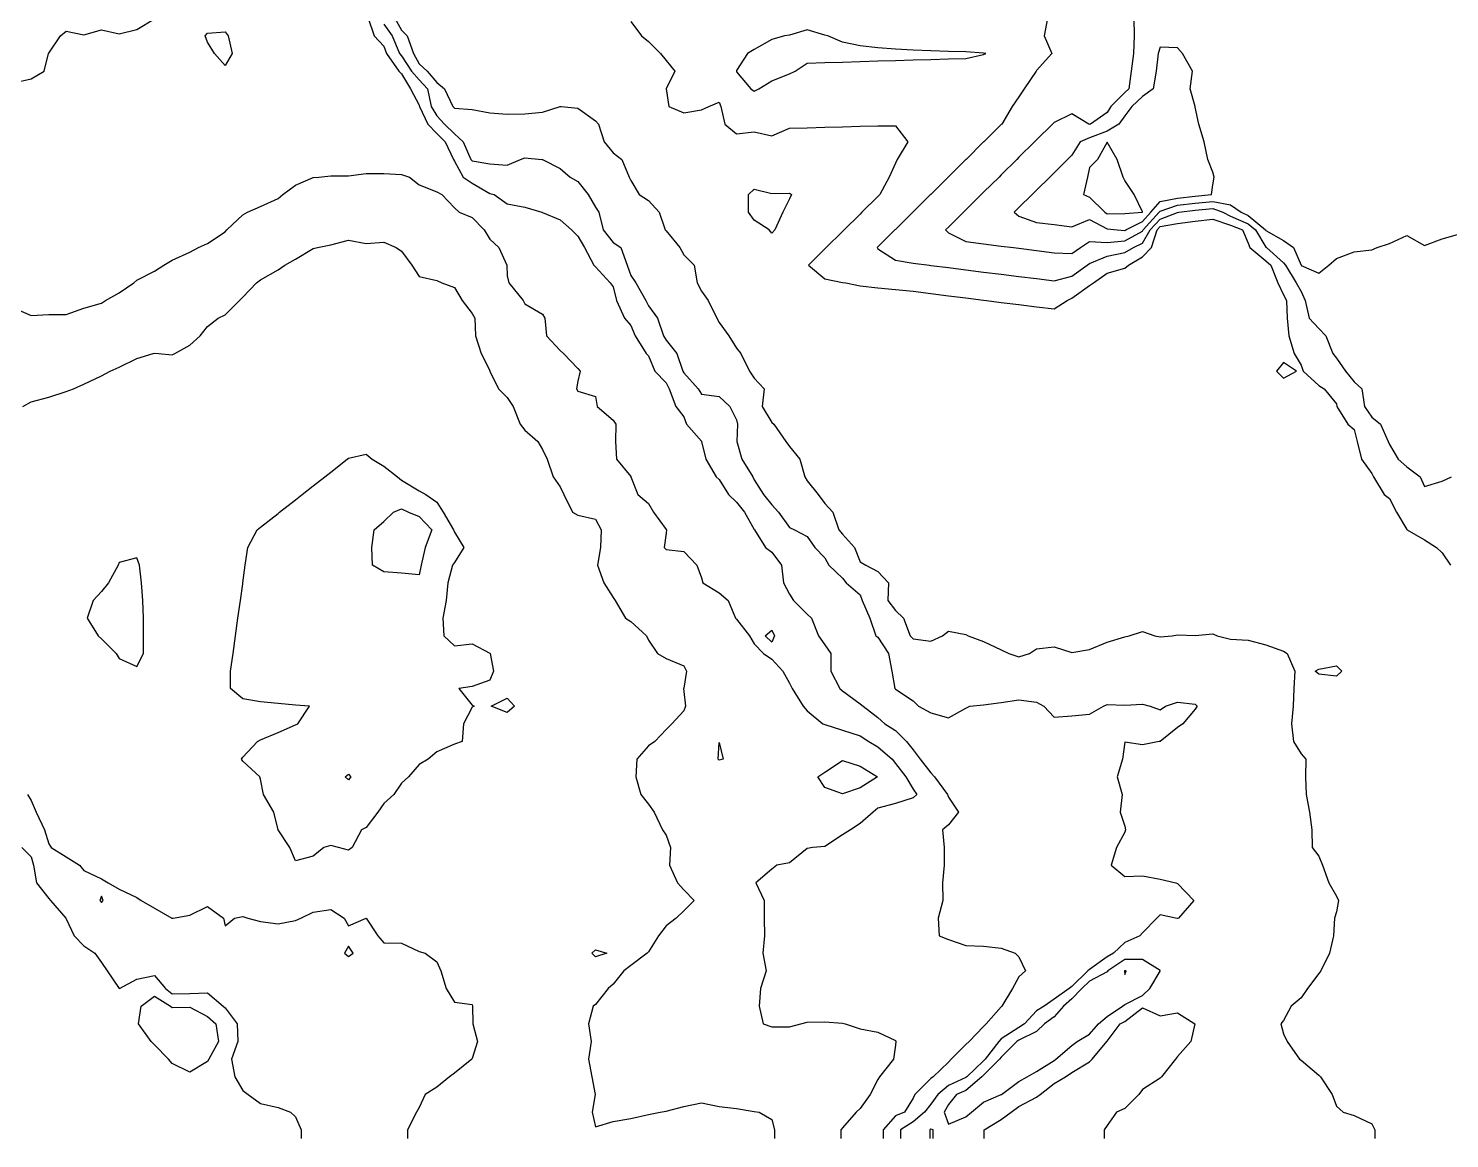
# Model space of a CAD drawing. Header units: metres. Extents: x 2681030 to 2681330, y 1246000 to 1246290.
# Drawn here: x 2681088.68 to 2681128.96, y 1246000 to 1246031.46 of the extents above; entities that cross this region are included whole.
import ezdxf

# ---------------------------------------------------------------- set-up
doc = ezdxf.new("R2010")
doc.units = ezdxf.units.M
doc.layers.add('BASIS_HOEHENLINIEN', color=8, linetype='Continuous')

msp = doc.modelspace()

# ---------------------------------------------------------------- linework, layer by layer
at = {"layer": 'BASIS_HOEHENLINIEN'}
for points in [[(2681088.25, 1246029.916, 0), (2681088.75, 1246030.029, 0), (2681089.123, 1246030.25, 0), (2681089.243, 1246030.75, 0), (2681089.25, 1246030.759, 0), (2681089.587, 1246031.25, 0), (2681089.75, 1246031.382, 0), (2681090.25, 1246031.281, 0), (2681090.75, 1246031.419, 0), (2681091.25, 1246031.306, 0), (2681091.75, 1246031.434, 0), (2681092.25, 1246031.736, 0)], [(2681098.309, 1246031.75, 0), (2681098.472, 1246031.25, 0), (2681098.75, 1246030.961, 0), (2681098.823, 1246030.75, 0), (2681099.174, 1246030.25, 0), (2681099.25, 1246030.175, 0), (2681099.504, 1246029.75, 0), (2681099.75, 1246029.288, 0), (2681099.758, 1246029.25, 0), (2681099.997, 1246028.75, 0), (2681100.25, 1246028.486, 0), (2681100.49, 1246028.25, 0), (2681100.726, 1246027.75, 0), (2681100.75, 1246027.703, 0), (2681100.999, 1246027.25, 0), (2681101.25, 1246027.074, 0), (2681101.75, 1246026.787, 0), (2681101.874, 1246026.75, 0), (2681102.25, 1246026.491, 0), (2681102.75, 1246026.392, 0), (2681103.231, 1246026.25, 0), (2681103.25, 1246026.24, 0), (2681103.75, 1246026.038, 0), (2681104.073, 1246025.75, 0), (2681104.25, 1246025.574, 0), (2681104.441, 1246025.25, 0), (2681104.705, 1246024.75, 0), (2681104.75, 1246024.7, 0), (2681105.164, 1246024.25, 0), (2681105.25, 1246024.141, 0), (2681105.349, 1246023.75, 0), (2681105.572, 1246023.25, 0), (2681105.75, 1246023.045, 0), (2681105.872, 1246022.75, 0), (2681106.185, 1246022.25, 0), (2681106.25, 1246022.182, 0), (2681106.428, 1246021.75, 0), (2681106.75, 1246021.421, 0), (2681106.841, 1246021.25, 0), (2681107.03, 1246020.75, 0), (2681107.25, 1246020.45, 0), (2681107.326, 1246020.25, 0), (2681107.75, 1246019.76, 0), (2681107.757, 1246019.75, 0), (2681107.875, 1246019.25, 0), (2681108.167, 1246018.75, 0), (2681108.25, 1246018.674, 0), (2681108.52, 1246018.25, 0), (2681108.75, 1246018.034, 0), (2681108.973, 1246017.75, 0), (2681109.25, 1246017.259, 0), (2681109.254, 1246017.25, 0), (2681109.565, 1246016.75, 0), (2681109.75, 1246016.617, 0), (2681110.02, 1246016.25, 0), (2681110.082, 1246015.75, 0), (2681110.25, 1246015.428, 0), (2681110.36, 1246015.25, 0), (2681110.75, 1246014.861, 0), (2681110.873, 1246014.75, 0), (2681111.068, 1246014.25, 0), (2681111.25, 1246013.993, 0), (2681111.421, 1246013.75, 0), (2681111.415, 1246013.25, 0), (2681111.672, 1246012.75, 0), (2681111.75, 1246012.69, 0), (2681112.25, 1246012.318, 0), (2681112.335, 1246012.25, 0), (2681112.75, 1246011.935, 0), (2681112.954, 1246011.75, 0), (2681113.25, 1246011.56, 0), (2681113.568, 1246011.25, 0), (2681113.75, 1246011.014, 0), (2681113.953, 1246010.75, 0), (2681114.25, 1246010.365, 0), (2681114.356, 1246010.25, 0), (2681114.724, 1246009.75, 0), (2681114.75, 1246009.673, 0), (2681115.038, 1246009.25, 0), (2681114.75, 1246008.888, 0), (2681114.583, 1246008.75, 0), (2681114.636, 1246008.25, 0), (2681114.63, 1246007.75, 0), (2681114.587, 1246007.25, 0), (2681114.59, 1246006.75, 0), (2681114.464, 1246006.25, 0), (2681114.488, 1246005.75, 0), (2681114.75, 1246005.642, 0), (2681115.25, 1246005.468, 0), (2681115.75, 1246005.455, 0), (2681116.25, 1246005.396, 0), (2681116.647, 1246005.25, 0), (2681116.75, 1246005.151, 0), (2681116.933, 1246004.75, 0), (2681116.75, 1246004.584, 0), (2681116.569, 1246004.25, 0), (2681116.263, 1246003.75, 0), (2681116.25, 1246003.732, 0), (2681115.819, 1246003.25, 0), (2681115.75, 1246003.172, 0), (2681115.338, 1246002.75, 0), (2681115.25, 1246002.663, 0), (2681114.833, 1246002.25, 0), (2681114.75, 1246002.168, 0), (2681114.324, 1246001.75, 0), (2681114.25, 1246001.705, 0), (2681113.797, 1246001.25, 0), (2681113.75, 1246001.141, 0), (2681113.509, 1246000.75, 0), (2681113.25, 1246000.644, 0), (2681112.905, 1246000.25, 0), (2681112.905, 1246000, 0)], [(2681098.75, 1246031.586, 0), (2681098.989, 1246031.25, 0), (2681099.196, 1246030.75, 0), (2681099.25, 1246030.684, 0), (2681099.535, 1246030.25, 0), (2681099.75, 1246030, 0), (2681099.984, 1246029.75, 0), (2681100.089, 1246029.25, 0), (2681100.25, 1246028.984, 0), (2681100.471, 1246028.75, 0), (2681100.75, 1246028.477, 0), (2681101, 1246028.25, 0), (2681101.217, 1246027.75, 0), (2681101.25, 1246027.704, 0), (2681101.75, 1246027.62, 0), (2681102.25, 1246027.584, 0), (2681102.619, 1246027.75, 0), (2681102.75, 1246027.789, 0), (2681103.229, 1246027.75, 0), (2681103.25, 1246027.748, 0), (2681103.75, 1246027.492, 0), (2681104.029, 1246027.25, 0), (2681104.25, 1246027.121, 0), (2681104.541, 1246026.75, 0), (2681104.75, 1246026.392, 0), (2681104.844, 1246026.25, 0), (2681104.971, 1246025.75, 0), (2681105.25, 1246025.398, 0), (2681105.464, 1246025.25, 0), (2681105.65, 1246024.75, 0), (2681105.75, 1246024.458, 0), (2681105.896, 1246024.25, 0), (2681106.174, 1246023.75, 0), (2681106.25, 1246023.597, 0), (2681106.511, 1246023.25, 0), (2681106.681, 1246022.75, 0), (2681106.75, 1246022.629, 0), (2681107.056, 1246022.25, 0), (2681107.229, 1246021.75, 0), (2681107.25, 1246021.697, 0), (2681107.661, 1246021.25, 0), (2681107.75, 1246021.1, 0), (2681108.25, 1246021.026, 0), (2681108.559, 1246020.75, 0), (2681108.75, 1246020.365, 0), (2681108.772, 1246020.25, 0), (2681108.756, 1246019.75, 0), (2681108.897, 1246019.25, 0), (2681109.204, 1246018.75, 0), (2681109.25, 1246018.664, 0), (2681109.512, 1246018.25, 0), (2681109.75, 1246017.961, 0), (2681109.939, 1246017.75, 0), (2681110.25, 1246017.317, 0), (2681110.385, 1246017.25, 0), (2681110.75, 1246017.063, 0), (2681110.97, 1246016.75, 0), (2681111.25, 1246016.459, 0), (2681111.365, 1246016.25, 0), (2681111.75, 1246015.879, 0), (2681111.854, 1246015.75, 0), (2681112.25, 1246015.412, 0), (2681112.312, 1246015.25, 0), (2681112.524, 1246014.75, 0), (2681112.699, 1246014.25, 0), (2681112.75, 1246014.211, 0), (2681113.05, 1246013.75, 0), (2681113.144, 1246013.25, 0), (2681113.232, 1246012.75, 0), (2681113.25, 1246012.733, 0), (2681113.75, 1246012.404, 0), (2681113.9, 1246012.25, 0), (2681114.25, 1246012.063, 0), (2681114.75, 1246011.921, 0), (2681115.25, 1246012.2, 0), (2681115.356, 1246012.25, 0), (2681115.75, 1246012.296, 0), (2681116.25, 1246012.361, 0), (2681116.75, 1246012.435, 0), (2681117.25, 1246012.367, 0), (2681117.453, 1246012.25, 0), (2681117.75, 1246011.945, 0), (2681118.25, 1246011.983, 0), (2681118.75, 1246012.025, 0), (2681119.146, 1246012.25, 0), (2681119.25, 1246012.297, 0), (2681119.75, 1246012.279, 0), (2681120.25, 1246012.309, 0), (2681120.469, 1246012.25, 0), (2681120.75, 1246012.146, 0), (2681120.907, 1246012.25, 0), (2681121.25, 1246012.363, 0), (2681121.75, 1246012.315, 0), (2681121.801, 1246012.25, 0), (2681121.75, 1246012.17, 0), (2681121.397, 1246011.75, 0), (2681121.25, 1246011.645, 0), (2681120.75, 1246011.254, 0), (2681120.73, 1246011.25, 0), (2681120.25, 1246011.159, 0), (2681119.75, 1246011.232, 0), (2681119.689, 1246010.75, 0), (2681119.536, 1246010.25, 0), (2681119.673, 1246009.75, 0), (2681119.62, 1246009.25, 0), (2681119.75, 1246008.849, 0), (2681119.772, 1246008.75, 0), (2681119.75, 1246008.682, 0), (2681119.518, 1246008.25, 0), (2681119.361, 1246007.75, 0), (2681119.75, 1246007.429, 0), (2681120.25, 1246007.446, 0), (2681120.75, 1246007.355, 0), (2681121.201, 1246007.25, 0), (2681121.25, 1246007.23, 0), (2681121.711, 1246006.75, 0), (2681121.278, 1246006.25, 0), (2681121.25, 1246006.235, 0), (2681121.188, 1246006.25, 0), (2681120.75, 1246006.336, 0), (2681120.663, 1246006.25, 0), (2681120.25, 1246005.83, 0), (2681120.178, 1246005.75, 0), (2681119.75, 1246005.552, 0), (2681119.429, 1246005.25, 0), (2681119.25, 1246005.147, 0), (2681118.75, 1246004.793, 0), (2681118.7, 1246004.75, 0), (2681118.25, 1246004.309, 0), (2681118.177, 1246004.25, 0), (2681117.75, 1246003.955, 0), (2681117.47, 1246003.75, 0), (2681117.25, 1246003.619, 0), (2681116.913, 1246003.25, 0), (2681116.75, 1246003.147, 0), (2681116.25, 1246002.824, 0), (2681116.179, 1246002.75, 0), (2681115.797, 1246002.25, 0), (2681115.75, 1246002.203, 0), (2681115.271, 1246001.75, 0), (2681115.25, 1246001.732, 0), (2681114.75, 1246001.504, 0), (2681114.455, 1246001.25, 0), (2681114.25, 1246000.977, 0), (2681114.077, 1246000.75, 0), (2681113.75, 1246000.478, 0), (2681113.397, 1246000.25, 0), (2681113.397, 1246000, 0)], [(2681099.058, 1246031.75, 0), (2681099.25, 1246031.416, 0), (2681099.415, 1246031.25, 0), (2681099.592, 1246030.75, 0), (2681099.75, 1246030.46, 0), (2681099.974, 1246030.25, 0), (2681100.25, 1246029.925, 0), (2681100.468, 1246029.75, 0), (2681100.705, 1246029.25, 0), (2681100.75, 1246029.2, 0), (2681101.25, 1246029.159, 0), (2681101.75, 1246029.064, 0), (2681102.25, 1246029.034, 0), (2681102.75, 1246029.038, 0), (2681103.25, 1246029.086, 0), (2681103.745, 1246029.25, 0), (2681103.75, 1246029.252, 0), (2681103.776, 1246029.25, 0), (2681104.25, 1246029.199, 0), (2681104.75, 1246028.843, 0), (2681104.835, 1246028.75, 0), (2681104.991, 1246028.25, 0), (2681105.25, 1246027.936, 0), (2681105.497, 1246027.75, 0), (2681105.707, 1246027.25, 0), (2681105.75, 1246027.151, 0), (2681105.985, 1246026.75, 0), (2681106.25, 1246026.582, 0), (2681106.554, 1246026.25, 0), (2681106.726, 1246025.75, 0), (2681106.75, 1246025.726, 0), (2681107.138, 1246025.25, 0), (2681107.25, 1246025.041, 0), (2681107.549, 1246024.75, 0), (2681107.627, 1246024.25, 0), (2681107.75, 1246024.016, 0), (2681107.944, 1246023.75, 0), (2681108.187, 1246023.25, 0), (2681108.25, 1246023.124, 0), (2681108.53, 1246022.75, 0), (2681108.75, 1246022.397, 0), (2681108.868, 1246022.25, 0), (2681109.114, 1246021.75, 0), (2681109.25, 1246021.554, 0), (2681109.534, 1246021.25, 0), (2681109.473, 1246020.75, 0), (2681109.75, 1246020.292, 0), (2681109.802, 1246020.25, 0), (2681110.143, 1246019.75, 0), (2681110.25, 1246019.609, 0), (2681110.54, 1246019.25, 0), (2681110.685, 1246018.75, 0), (2681110.75, 1246018.641, 0), (2681111.064, 1246018.25, 0), (2681111.25, 1246018, 0), (2681111.478, 1246017.75, 0), (2681111.649, 1246017.25, 0), (2681111.75, 1246017.128, 0), (2681112.086, 1246016.75, 0), (2681112.25, 1246016.347, 0), (2681112.415, 1246016.25, 0), (2681112.75, 1246016.07, 0), (2681113.056, 1246015.75, 0), (2681113.036, 1246015.25, 0), (2681113.25, 1246014.968, 0), (2681113.479, 1246014.75, 0), (2681113.665, 1246014.25, 0), (2681113.75, 1246014.159, 0), (2681114.25, 1246014.099, 0), (2681114.585, 1246014.25, 0), (2681114.75, 1246014.379, 0), (2681115.25, 1246014.284, 0), (2681115.311, 1246014.25, 0), (2681115.75, 1246014.088, 0), (2681116.25, 1246013.849, 0), (2681116.46, 1246013.75, 0), (2681116.75, 1246013.651, 0), (2681117.053, 1246013.75, 0), (2681117.25, 1246013.879, 0), (2681117.75, 1246013.936, 0), (2681118.25, 1246013.778, 0), (2681118.75, 1246013.861, 0), (2681119.25, 1246014.065, 0), (2681119.75, 1246014.221, 0), (2681119.872, 1246014.25, 0), (2681120.25, 1246014.368, 0), (2681120.607, 1246014.25, 0), (2681120.75, 1246014.219, 0), (2681121.095, 1246014.25, 0), (2681121.25, 1246014.273, 0), (2681121.75, 1246014.253, 0), (2681122.25, 1246014.3, 0), (2681122.373, 1246014.25, 0), (2681122.75, 1246014.157, 0), (2681123.25, 1246014.123, 0), (2681123.75, 1246013.993, 0), (2681124.25, 1246013.808, 0), (2681124.353, 1246013.75, 0), (2681124.574, 1246013.25, 0), (2681124.544, 1246012.75, 0), (2681124.528, 1246012.25, 0), (2681124.475, 1246011.75, 0), (2681124.529, 1246011.25, 0), (2681124.75, 1246010.905, 0), (2681124.884, 1246010.75, 0), (2681124.874, 1246010.25, 0), (2681124.892, 1246009.75, 0), (2681124.986, 1246009.25, 0), (2681125.051, 1246008.75, 0), (2681125.061, 1246008.25, 0), (2681125.25, 1246008.002, 0), (2681125.358, 1246007.75, 0), (2681125.53, 1246007.25, 0), (2681125.75, 1246006.867, 0), (2681125.805, 1246006.75, 0), (2681125.75, 1246006.43, 0), (2681125.695, 1246006.25, 0), (2681125.667, 1246005.75, 0), (2681125.555, 1246005.25, 0), (2681125.312, 1246004.75, 0), (2681125.25, 1246004.677, 0), (2681124.931, 1246004.25, 0), (2681124.75, 1246003.99, 0), (2681124.47, 1246003.75, 0), (2681124.25, 1246003.347, 0), (2681124.175, 1246003.25, 0), (2681124.25, 1246002.966, 0), (2681124.351, 1246002.75, 0), (2681124.702, 1246002.25, 0), (2681124.75, 1246002.222, 0), (2681125.25, 1246001.801, 0), (2681125.303, 1246001.75, 0), (2681125.632, 1246001.25, 0), (2681125.75, 1246000.922, 0), (2681125.942, 1246000.75, 0), (2681126.25, 1246000.657, 0), (2681126.75, 1246000.419, 0), (2681126.843, 1246000.25, 0), (2681126.843, 1246000, 0)], [(2681105.75, 1246031.658, 0), (2681106.053, 1246031.25, 0), (2681106.25, 1246031.088, 0), (2681106.592, 1246030.75, 0), (2681106.75, 1246030.555, 0), (2681106.994, 1246030.25, 0), (2681106.751, 1246029.75, 0), (2681106.827, 1246029.25, 0), (2681107.25, 1246029.072, 0), (2681107.75, 1246029.154, 0), (2681107.966, 1246029.25, 0), (2681108.25, 1246029.37, 0), (2681108.303, 1246029.25, 0), (2681108.414, 1246028.75, 0), (2681108.75, 1246028.478, 0), (2681109.25, 1246028.527, 0), (2681109.75, 1246028.414, 0), (2681110.25, 1246028.63, 0), (2681110.75, 1246028.645, 0), (2681111.25, 1246028.66, 0), (2681111.75, 1246028.675, 0), (2681112.25, 1246028.689, 0), (2681112.75, 1246028.704, 0), (2681113.25, 1246028.701, 0), (2681113.604, 1246028.25, 0), (2681113.298, 1246027.75, 0), (2681113.25, 1246027.643, 0), (2681113.075, 1246027.25, 0), (2681112.805, 1246026.75, 0), (2681112.75, 1246026.696, 0), (2681112.3, 1246026.25, 0), (2681112.25, 1246026.2, 0), (2681111.796, 1246025.75, 0), (2681111.75, 1246025.705, 0), (2681111.291, 1246025.25, 0), (2681111.25, 1246025.21, 0), (2681110.784, 1246024.75, 0), (2681111.25, 1246024.361, 0), (2681111.75, 1246024.261, 0), (2681111.842, 1246024.25, 0), (2681112.25, 1246024.168, 0), (2681112.75, 1246024.106, 0), (2681113.25, 1246024.064, 0), (2681113.75, 1246024.011, 0), (2681114.25, 1246023.948, 0), (2681114.75, 1246023.886, 0), (2681115.25, 1246023.823, 0), (2681115.75, 1246023.761, 0), (2681115.835, 1246023.75, 0), (2681116.25, 1246023.698, 0), (2681116.75, 1246023.635, 0), (2681117.25, 1246023.573, 0), (2681117.75, 1246023.518, 0), (2681118.115, 1246023.75, 0), (2681118.25, 1246023.819, 0), (2681118.75, 1246024.171, 0), (2681118.862, 1246024.25, 0), (2681119.25, 1246024.523, 0), (2681119.75, 1246024.668, 0), (2681119.853, 1246024.75, 0), (2681120.25, 1246024.985, 0), (2681120.511, 1246025.25, 0), (2681120.665, 1246025.75, 0), (2681120.75, 1246025.843, 0), (2681121.25, 1246025.93, 0), (2681121.75, 1246025.996, 0), (2681122.25, 1246026.052, 0), (2681122.75, 1246025.887, 0), (2681123.086, 1246025.75, 0), (2681123.25, 1246025.375, 0), (2681123.292, 1246025.25, 0), (2681123.75, 1246024.879, 0), (2681123.89, 1246024.75, 0), (2681124.086, 1246024.25, 0), (2681124.25, 1246023.909, 0), (2681124.339, 1246023.75, 0), (2681124.357, 1246023.25, 0), (2681124.401, 1246022.75, 0), (2681124.554, 1246022.25, 0), (2681124.75, 1246021.922, 0), (2681124.808, 1246021.75, 0), (2681125.25, 1246021.34, 0), (2681125.404, 1246021.25, 0), (2681125.75, 1246020.82, 0), (2681125.76, 1246020.75, 0), (2681126.076, 1246020.25, 0), (2681126.25, 1246020.093, 0), (2681126.342, 1246019.75, 0), (2681126.456, 1246019.25, 0), (2681126.75, 1246018.848, 0), (2681126.804, 1246018.75, 0), (2681127.104, 1246018.25, 0), (2681127.25, 1246018.141, 0), (2681127.448, 1246017.75, 0), (2681127.75, 1246017.256, 0), (2681127.758, 1246017.25, 0), (2681128.25, 1246016.964, 0), (2681128.582, 1246016.75, 0), (2681128.75, 1246016.599, 0), (2681128.985, 1246016.25, 0)], [(2681117.559, 1246031.75, 0), (2681117.469, 1246031.25, 0), (2681117.688, 1246030.75, 0), (2681117.25, 1246030.264, 0), (2681117.244, 1246030.25, 0), (2681116.9, 1246029.75, 0), (2681116.75, 1246029.526, 0), (2681116.561, 1246029.25, 0), (2681116.262, 1246028.75, 0), (2681116.25, 1246028.738, 0), (2681115.757, 1246028.25, 0), (2681115.75, 1246028.243, 0), (2681115.253, 1246027.75, 0), (2681115.25, 1246027.747, 0), (2681114.75, 1246027.252, 0), (2681114.748, 1246027.25, 0), (2681114.25, 1246026.756, 0), (2681114.244, 1246026.75, 0), (2681113.75, 1246026.261, 0), (2681113.739, 1246026.25, 0), (2681113.25, 1246025.765, 0), (2681113.235, 1246025.75, 0), (2681112.75, 1246025.271, 0), (2681112.728, 1246025.25, 0), (2681112.75, 1246025.219, 0), (2681113.25, 1246024.897, 0), (2681113.75, 1246024.809, 0), (2681114.217, 1246024.75, 0), (2681114.25, 1246024.746, 0), (2681114.75, 1246024.683, 0), (2681115.25, 1246024.621, 0), (2681115.75, 1246024.558, 0), (2681116.25, 1246024.495, 0), (2681116.75, 1246024.433, 0), (2681117.25, 1246024.37, 0), (2681117.75, 1246024.308, 0), (2681118.25, 1246024.444, 0), (2681118.685, 1246024.75, 0), (2681118.75, 1246024.796, 0), (2681119.25, 1246025.003, 0), (2681119.75, 1246025.107, 0), (2681119.997, 1246025.25, 0), (2681120.25, 1246025.371, 0), (2681120.466, 1246025.75, 0), (2681120.75, 1246026.058, 0), (2681121.25, 1246026.243, 0), (2681121.284, 1246026.25, 0), (2681121.75, 1246026.309, 0), (2681122.25, 1246026.358, 0), (2681122.529, 1246026.25, 0), (2681122.75, 1246026.14, 0), (2681123.25, 1246025.924, 0), (2681123.458, 1246025.75, 0), (2681123.75, 1246025.262, 0), (2681123.765, 1246025.25, 0), (2681124.25, 1246024.816, 0), (2681124.308, 1246024.75, 0), (2681124.61, 1246024.25, 0), (2681124.75, 1246024.005, 0), (2681124.868, 1246023.75, 0), (2681124.981, 1246023.25, 0), (2681125.25, 1246022.957, 0), (2681125.445, 1246022.75, 0), (2681125.646, 1246022.25, 0), (2681125.75, 1246022.114, 0), (2681126.005, 1246021.75, 0), (2681126.25, 1246021.447, 0), (2681126.468, 1246021.25, 0), (2681126.542, 1246020.75, 0), (2681126.75, 1246020.444, 0), (2681127.003, 1246020.25, 0), (2681127.215, 1246019.75, 0), (2681127.25, 1246019.673, 0), (2681127.499, 1246019.25, 0), (2681127.75, 1246019.033, 0), (2681128.126, 1246018.75, 0), (2681128.25, 1246018.482, 0), (2681128.75, 1246018.631, 0), (2681129.011, 1246018.75, 0)], [(2681120.011, 1246031.75, 0), (2681120.013, 1246031.25, 0), (2681119.998, 1246030.75, 0), (2681119.928, 1246030.25, 0), (2681119.866, 1246029.75, 0), (2681119.75, 1246029.645, 0), (2681119.355, 1246029.25, 0), (2681119.25, 1246029.077, 0), (2681118.781, 1246028.75, 0), (2681118.75, 1246028.742, 0), (2681118.729, 1246028.75, 0), (2681118.25, 1246029.037, 0), (2681117.75, 1246028.799, 0), (2681117.701, 1246028.75, 0), (2681117.25, 1246028.303, 0), (2681117.196, 1246028.25, 0), (2681116.75, 1246027.808, 0), (2681116.692, 1246027.75, 0), (2681116.25, 1246027.312, 0), (2681116.187, 1246027.25, 0), (2681115.75, 1246026.817, 0), (2681115.683, 1246026.75, 0), (2681115.25, 1246026.321, 0), (2681115.178, 1246026.25, 0), (2681114.75, 1246025.826, 0), (2681114.673, 1246025.75, 0), (2681114.75, 1246025.672, 0), (2681115.25, 1246025.422, 0), (2681115.75, 1246025.356, 0), (2681116.25, 1246025.293, 0), (2681116.593, 1246025.25, 0), (2681116.75, 1246025.23, 0), (2681117.25, 1246025.168, 0), (2681117.75, 1246025.105, 0), (2681118.25, 1246025.081, 0), (2681118.494, 1246025.25, 0), (2681118.75, 1246025.42, 0), (2681119.25, 1246025.395, 0), (2681119.75, 1246025.442, 0), (2681120.25, 1246025.718, 0), (2681120.268, 1246025.75, 0), (2681120.724, 1246026.25, 0), (2681120.75, 1246026.28, 0), (2681121.25, 1246026.45, 0), (2681121.75, 1246026.507, 0), (2681122.25, 1246026.556, 0), (2681122.75, 1246026.462, 0), (2681123.051, 1246026.25, 0), (2681123.25, 1246026.161, 0), (2681123.742, 1246025.75, 0), (2681123.75, 1246025.737, 0), (2681124.25, 1246025.448, 0), (2681124.532, 1246025.25, 0), (2681124.748, 1246024.75, 0), (2681124.75, 1246024.746, 0), (2681125.25, 1246024.528, 0), (2681125.539, 1246024.75, 0), (2681125.75, 1246024.945, 0), (2681126.25, 1246025.126, 0), (2681126.75, 1246025.187, 0), (2681126.908, 1246025.25, 0), (2681127.25, 1246025.367, 0), (2681127.75, 1246025.596, 0), (2681128.25, 1246025.307, 0), (2681128.75, 1246025.495, 0), (2681129.25, 1246025.644, 0)], [(2681094.449, 1246030.75, 0), (2681094.25, 1246030.408, 0), (2681093.949, 1246030.75, 0), (2681093.75, 1246031.07, 0), (2681093.686, 1246031.25, 0), (2681093.75, 1246031.329, 0), (2681094.25, 1246031.362, 0), (2681094.342, 1246031.25, 0), (2681094.449, 1246030.75, 0)], [(2681109.25, 1246029.683, 0), (2681109.378, 1246029.75, 0), (2681109.75, 1246029.979, 0), (2681110.25, 1246030.172, 0), (2681110.406, 1246030.25, 0), (2681110.75, 1246030.479, 0), (2681111.25, 1246030.494, 0), (2681111.75, 1246030.509, 0), (2681112.25, 1246030.524, 0), (2681112.75, 1246030.539, 0), (2681113.25, 1246030.554, 0), (2681113.75, 1246030.569, 0), (2681114.25, 1246030.583, 0), (2681114.75, 1246030.598, 0), (2681115.25, 1246030.613, 0), (2681115.75, 1246030.726, 0), (2681115.809, 1246030.75, 0), (2681115.75, 1246030.757, 0), (2681115.25, 1246030.799, 0), (2681114.75, 1246030.81, 0), (2681114.25, 1246030.825, 0), (2681113.75, 1246030.844, 0), (2681113.25, 1246030.87, 0), (2681112.75, 1246030.907, 0), (2681112.25, 1246030.966, 0), (2681111.75, 1246031.07, 0), (2681111.33, 1246031.25, 0), (2681111.25, 1246031.274, 0), (2681110.75, 1246031.421, 0), (2681110.25, 1246031.27, 0), (2681110.103, 1246031.25, 0), (2681109.75, 1246031.147, 0), (2681109.25, 1246030.861, 0), (2681109.057, 1246030.75, 0), (2681108.75, 1246030.267, 0), (2681108.741, 1246030.25, 0), (2681108.75, 1246030.231, 0), (2681109.151, 1246029.75, 0), (2681109.25, 1246029.683, 0)], [(2681119.75, 1246025.733, 0), (2681119.781, 1246025.75, 0), (2681120.25, 1246025.988, 0), (2681120.487, 1246026.25, 0), (2681120.75, 1246026.552, 0), (2681121.25, 1246026.654, 0), (2681121.75, 1246026.705, 0), (2681122.207, 1246026.75, 0), (2681122.25, 1246027.024, 0), (2681122.285, 1246027.25, 0), (2681122.25, 1246027.386, 0), (2681122.104, 1246027.75, 0), (2681121.999, 1246028.25, 0), (2681121.847, 1246028.75, 0), (2681121.75, 1246029.226, 0), (2681121.748, 1246029.25, 0), (2681121.603, 1246029.75, 0), (2681121.667, 1246030.25, 0), (2681121.389, 1246030.75, 0), (2681121.25, 1246030.909, 0), (2681120.75, 1246030.929, 0), (2681120.697, 1246030.75, 0), (2681120.641, 1246030.25, 0), (2681120.553, 1246029.75, 0), (2681120.25, 1246029.528, 0), (2681119.949, 1246029.25, 0), (2681119.75, 1246028.988, 0), (2681119.587, 1246028.75, 0), (2681119.25, 1246028.547, 0), (2681118.75, 1246028.363, 0), (2681118.487, 1246028.25, 0), (2681118.25, 1246027.868, 0), (2681118.131, 1246027.75, 0), (2681117.75, 1246027.372, 0), (2681117.626, 1246027.25, 0), (2681117.25, 1246026.877, 0), (2681117.122, 1246026.75, 0), (2681116.75, 1246026.382, 0), (2681116.617, 1246026.25, 0), (2681116.75, 1246026.145, 0), (2681117.25, 1246025.965, 0), (2681117.75, 1246025.903, 0), (2681118.25, 1246025.84, 0), (2681118.75, 1246026.045, 0), (2681119.25, 1246025.783, 0), (2681119.532, 1246025.75, 0), (2681119.75, 1246025.733, 0)], [(2681120.25, 1246026.25, 0), (2681120.25, 1246026.25, 0), (2681120.25, 1246026.263, 0), (2681120.013, 1246026.75, 0), (2681119.75, 1246027.154, 0), (2681119.706, 1246027.25, 0), (2681119.532, 1246027.75, 0), (2681119.25, 1246028.241, 0), (2681118.977, 1246027.75, 0), (2681118.75, 1246027.52, 0), (2681118.695, 1246027.25, 0), (2681118.578, 1246026.75, 0), (2681118.75, 1246026.678, 0), (2681119.182, 1246026.25, 0), (2681119.25, 1246026.205, 0), (2681119.75, 1246026.218, 0), (2681120.25, 1246026.25, 0)], [(2681088.25, 1246023.542, 0), (2681088.75, 1246023.325, 0), (2681089.25, 1246023.356, 0), (2681089.75, 1246023.349, 0), (2681090.25, 1246023.531, 0), (2681090.75, 1246023.675, 0), (2681090.863, 1246023.75, 0), (2681091.25, 1246023.967, 0), (2681091.661, 1246024.25, 0), (2681091.75, 1246024.33, 0), (2681092.25, 1246024.582, 0), (2681092.517, 1246024.75, 0), (2681092.75, 1246024.89, 0), (2681093.25, 1246025.123, 0), (2681093.498, 1246025.25, 0), (2681093.75, 1246025.367, 0), (2681094.25, 1246025.7, 0), (2681094.301, 1246025.75, 0), (2681094.75, 1246026.178, 0), (2681094.886, 1246026.25, 0), (2681095.25, 1246026.41, 0), (2681095.75, 1246026.643, 0), (2681095.884, 1246026.75, 0), (2681096.25, 1246027.021, 0), (2681096.75, 1246027.233, 0), (2681096.904, 1246027.25, 0), (2681097.25, 1246027.284, 0), (2681097.75, 1246027.279, 0), (2681098.25, 1246027.347, 0), (2681098.75, 1246027.354, 0), (2681099.25, 1246027.321, 0), (2681099.476, 1246027.25, 0), (2681099.75, 1246027.03, 0), (2681100.25, 1246026.83, 0), (2681100.39, 1246026.75, 0), (2681100.75, 1246026.375, 0), (2681100.889, 1246026.25, 0), (2681101.25, 1246026.102, 0), (2681101.592, 1246025.75, 0), (2681101.75, 1246025.49, 0), (2681102.012, 1246025.25, 0), (2681102.234, 1246024.75, 0), (2681102.25, 1246024.453, 0), (2681102.29, 1246024.25, 0), (2681102.696, 1246023.75, 0), (2681102.75, 1246023.658, 0), (2681103.25, 1246023.36, 0), (2681103.316, 1246023.25, 0), (2681103.364, 1246022.75, 0), (2681103.75, 1246022.33, 0), (2681103.844, 1246022.25, 0), (2681104.25, 1246021.819, 0), (2681104.317, 1246021.75, 0), (2681104.25, 1246021.464, 0), (2681104.213, 1246021.25, 0), (2681104.25, 1246021.181, 0), (2681104.75, 1246021.032, 0), (2681104.796, 1246020.75, 0), (2681105.25, 1246020.355, 0), (2681105.323, 1246020.25, 0), (2681105.32, 1246019.75, 0), (2681105.345, 1246019.25, 0), (2681105.75, 1246018.762, 0), (2681105.755, 1246018.75, 0), (2681105.951, 1246018.25, 0), (2681106.25, 1246017.997, 0), (2681106.393, 1246017.75, 0), (2681106.75, 1246017.265, 0), (2681106.762, 1246017.25, 0), (2681106.75, 1246017.156, 0), (2681106.698, 1246016.75, 0), (2681106.75, 1246016.697, 0), (2681107.25, 1246016.641, 0), (2681107.625, 1246016.25, 0), (2681107.75, 1246015.893, 0), (2681107.791, 1246015.75, 0), (2681108.25, 1246015.469, 0), (2681108.511, 1246015.25, 0), (2681108.719, 1246014.75, 0), (2681108.75, 1246014.722, 0), (2681109.113, 1246014.25, 0), (2681109.25, 1246014.018, 0), (2681109.511, 1246013.75, 0), (2681109.75, 1246013.587, 0), (2681110.058, 1246013.25, 0), (2681110.25, 1246012.905, 0), (2681110.326, 1246012.75, 0), (2681110.631, 1246012.25, 0), (2681110.75, 1246012.12, 0), (2681111.19, 1246011.75, 0), (2681111.25, 1246011.731, 0), (2681111.75, 1246011.574, 0), (2681112.25, 1246011.417, 0), (2681112.494, 1246011.25, 0), (2681112.75, 1246011.098, 0), (2681113.158, 1246010.75, 0), (2681113.25, 1246010.631, 0), (2681113.544, 1246010.25, 0), (2681113.75, 1246009.898, 0), (2681113.856, 1246009.75, 0), (2681113.75, 1246009.654, 0), (2681113.25, 1246009.493, 0), (2681112.75, 1246009.362, 0), (2681112.616, 1246009.25, 0), (2681112.25, 1246008.925, 0), (2681111.977, 1246008.75, 0), (2681111.75, 1246008.605, 0), (2681111.25, 1246008.273, 0), (2681110.906, 1246008.25, 0), (2681110.75, 1246008.224, 0), (2681110.25, 1246007.812, 0), (2681109.893, 1246007.75, 0), (2681109.75, 1246007.634, 0), (2681109.295, 1246007.25, 0), (2681109.527, 1246006.75, 0), (2681109.532, 1246006.25, 0), (2681109.539, 1246005.75, 0), (2681109.496, 1246005.25, 0), (2681109.584, 1246004.75, 0), (2681109.422, 1246004.25, 0), (2681109.384, 1246003.75, 0), (2681109.502, 1246003.25, 0), (2681109.75, 1246003.165, 0), (2681110.25, 1246003.165, 0), (2681110.565, 1246003.25, 0), (2681110.75, 1246003.298, 0), (2681111.25, 1246003.307, 0), (2681111.75, 1246003.274, 0), (2681111.823, 1246003.25, 0), (2681112.25, 1246003.107, 0), (2681112.75, 1246003.011, 0), (2681113.25, 1246002.777, 0), (2681113.265, 1246002.75, 0), (2681113.25, 1246002.65, 0), (2681113.194, 1246002.25, 0), (2681112.802, 1246001.75, 0), (2681112.75, 1246001.671, 0), (2681112.534, 1246001.25, 0), (2681112.25, 1246000.854, 0), (2681112.139, 1246000.75, 0), (2681111.75, 1246000.302, 0), (2681111.705, 1246000.25, 0), (2681111.705, 1246000, 0)], [(2681109.833, 1246025.75, 0), (2681109.75, 1246025.661, 0), (2681109.668, 1246025.75, 0), (2681109.25, 1246026.03, 0), (2681109.086, 1246026.25, 0), (2681109.088, 1246026.75, 0), (2681109.25, 1246026.903, 0), (2681109.75, 1246026.78, 0), (2681110.25, 1246026.795, 0), (2681110.309, 1246026.75, 0), (2681110.25, 1246026.627, 0), (2681110.056, 1246026.25, 0), (2681109.833, 1246025.75, 0)], [(2681088.521, 1246020.75, 0), (2681088.75, 1246020.879, 0), (2681089.25, 1246021.013, 0), (2681089.75, 1246021.172, 0), (2681089.953, 1246021.25, 0), (2681090.25, 1246021.376, 0), (2681090.75, 1246021.617, 0), (2681090.989, 1246021.75, 0), (2681091.25, 1246021.859, 0), (2681091.75, 1246022.102, 0), (2681092.212, 1246022.25, 0), (2681092.25, 1246022.259, 0), (2681092.365, 1246022.25, 0), (2681092.75, 1246022.215, 0), (2681092.827, 1246022.25, 0), (2681093.25, 1246022.484, 0), (2681093.543, 1246022.75, 0), (2681093.75, 1246023.01, 0), (2681094.054, 1246023.25, 0), (2681094.25, 1246023.345, 0), (2681094.66, 1246023.75, 0), (2681094.75, 1246023.846, 0), (2681095.144, 1246024.25, 0), (2681095.25, 1246024.34, 0), (2681095.75, 1246024.619, 0), (2681095.941, 1246024.75, 0), (2681096.25, 1246024.923, 0), (2681096.75, 1246025.223, 0), (2681096.869, 1246025.25, 0), (2681097.25, 1246025.324, 0), (2681097.75, 1246025.463, 0), (2681098.25, 1246025.366, 0), (2681098.75, 1246025.407, 0), (2681099.098, 1246025.25, 0), (2681099.25, 1246025.153, 0), (2681099.543, 1246024.75, 0), (2681099.75, 1246024.433, 0), (2681100.25, 1246024.318, 0), (2681100.393, 1246024.25, 0), (2681100.75, 1246024.121, 0), (2681100.974, 1246023.75, 0), (2681101.25, 1246023.38, 0), (2681101.326, 1246023.25, 0), (2681101.35, 1246022.75, 0), (2681101.508, 1246022.25, 0), (2681101.75, 1246021.762, 0), (2681101.756, 1246021.75, 0), (2681102.003, 1246021.25, 0), (2681102.25, 1246021.005, 0), (2681102.413, 1246020.75, 0), (2681102.613, 1246020.25, 0), (2681102.75, 1246020.074, 0), (2681103.113, 1246019.75, 0), (2681103.25, 1246019.531, 0), (2681103.377, 1246019.25, 0), (2681103.551, 1246018.75, 0), (2681103.75, 1246018.472, 0), (2681103.855, 1246018.25, 0), (2681104.1, 1246017.75, 0), (2681104.25, 1246017.666, 0), (2681104.75, 1246017.554, 0), (2681104.906, 1246017.25, 0), (2681104.891, 1246016.75, 0), (2681104.808, 1246016.25, 0), (2681104.99, 1246015.75, 0), (2681105.25, 1246015.335, 0), (2681105.311, 1246015.25, 0), (2681105.6, 1246014.75, 0), (2681105.75, 1246014.651, 0), (2681106.193, 1246014.25, 0), (2681106.25, 1246014.129, 0), (2681106.506, 1246013.75, 0), (2681106.75, 1246013.604, 0), (2681107.25, 1246013.396, 0), (2681107.331, 1246013.25, 0), (2681107.25, 1246012.763, 0), (2681107.243, 1246012.75, 0), (2681107.25, 1246012.673, 0), (2681107.298, 1246012.25, 0), (2681107.25, 1246012.118, 0), (2681106.917, 1246011.75, 0), (2681106.75, 1246011.596, 0), (2681106.434, 1246011.25, 0), (2681106.25, 1246011.132, 0), (2681105.925, 1246010.75, 0), (2681105.893, 1246010.25, 0), (2681106.036, 1246009.75, 0), (2681106.25, 1246009.475, 0), (2681106.409, 1246009.25, 0), (2681106.652, 1246008.75, 0), (2681106.75, 1246008.599, 0), (2681106.874, 1246008.25, 0), (2681106.845, 1246007.75, 0), (2681107.075, 1246007.25, 0), (2681107.25, 1246007.05, 0), (2681107.548, 1246006.75, 0), (2681107.25, 1246006.455, 0), (2681107.038, 1246006.25, 0), (2681106.75, 1246006.027, 0), (2681106.535, 1246005.75, 0), (2681106.25, 1246005.292, 0), (2681106.218, 1246005.25, 0), (2681105.75, 1246004.905, 0), (2681105.55, 1246004.75, 0), (2681105.25, 1246004.378, 0), (2681105.108, 1246004.25, 0), (2681104.75, 1246003.798, 0), (2681104.684, 1246003.75, 0), (2681104.547, 1246003.25, 0), (2681104.628, 1246002.75, 0), (2681104.554, 1246002.25, 0), (2681104.648, 1246001.75, 0), (2681104.738, 1246001.25, 0), (2681104.654, 1246000.75, 0), (2681104.75, 1246000.328, 0), (2681105.25, 1246000.482, 0), (2681105.75, 1246000.568, 0), (2681106.25, 1246000.686, 0), (2681106.583, 1246000.75, 0), (2681106.75, 1246000.78, 0), (2681107.25, 1246000.91, 0), (2681107.75, 1246001.012, 0), (2681108.25, 1246000.906, 0), (2681108.75, 1246000.853, 0), (2681109.25, 1246000.771, 0), (2681109.387, 1246000.75, 0), (2681109.75, 1246000.545, 0), (2681109.821, 1246000.25, 0), (2681109.821, 1246000, 0)], [(2681124.25, 1246021.554, 0), (2681124.618, 1246021.75, 0), (2681124.25, 1246021.993, 0), (2681124.054, 1246021.75, 0), (2681124.25, 1246021.554, 0)], [(2681097.853, 1246008.25, 0), (2681097.75, 1246008.177, 0), (2681097.468, 1246008.25, 0), (2681097.25, 1246008.305, 0), (2681097.048, 1246008.25, 0), (2681096.75, 1246008.004, 0), (2681096.25, 1246007.874, 0), (2681096.089, 1246008.25, 0), (2681095.751, 1246008.75, 0), (2681095.75, 1246008.754, 0), (2681095.632, 1246009.25, 0), (2681095.336, 1246009.75, 0), (2681095.25, 1246010.188, 0), (2681095.237, 1246010.25, 0), (2681094.75, 1246010.692, 0), (2681094.717, 1246010.75, 0), (2681094.75, 1246010.809, 0), (2681095.172, 1246011.25, 0), (2681095.25, 1246011.298, 0), (2681095.75, 1246011.504, 0), (2681096.25, 1246011.724, 0), (2681096.308, 1246011.75, 0), (2681096.643, 1246012.25, 0), (2681096.25, 1246012.285, 0), (2681095.75, 1246012.33, 0), (2681095.25, 1246012.374, 0), (2681094.75, 1246012.466, 0), (2681094.406, 1246012.75, 0), (2681094.408, 1246013.25, 0), (2681094.477, 1246013.75, 0), (2681094.546, 1246014.25, 0), (2681094.616, 1246014.75, 0), (2681094.685, 1246015.25, 0), (2681094.75, 1246015.718, 0), (2681094.755, 1246015.75, 0), (2681094.824, 1246016.25, 0), (2681094.893, 1246016.75, 0), (2681095.157, 1246017.25, 0), (2681095.25, 1246017.323, 0), (2681095.75, 1246017.714, 0), (2681095.796, 1246017.75, 0), (2681096.25, 1246018.105, 0), (2681096.435, 1246018.25, 0), (2681096.75, 1246018.496, 0), (2681097.074, 1246018.75, 0), (2681097.25, 1246018.888, 0), (2681097.713, 1246019.25, 0), (2681097.75, 1246019.279, 0), (2681098.25, 1246019.398, 0), (2681098.421, 1246019.25, 0), (2681098.75, 1246019.059, 0), (2681099.135, 1246018.75, 0), (2681099.25, 1246018.659, 0), (2681099.75, 1246018.359, 0), (2681099.942, 1246018.25, 0), (2681100.25, 1246018.034, 0), (2681100.428, 1246017.75, 0), (2681100.725, 1246017.25, 0), (2681100.75, 1246017.186, 0), (2681101.018, 1246016.75, 0), (2681100.75, 1246016.323, 0), (2681100.697, 1246016.25, 0), (2681100.565, 1246015.75, 0), (2681100.514, 1246015.25, 0), (2681100.42, 1246014.75, 0), (2681100.451, 1246014.25, 0), (2681100.75, 1246013.965, 0), (2681101.25, 1246014.018, 0), (2681101.75, 1246013.76, 0), (2681101.763, 1246013.75, 0), (2681101.859, 1246013.25, 0), (2681101.75, 1246012.987, 0), (2681101.25, 1246012.807, 0), (2681100.871, 1246012.75, 0), (2681101.25, 1246012.278, 0), (2681101.314, 1246012.25, 0), (2681101.25, 1246012.228, 0), (2681101.005, 1246011.75, 0), (2681100.967, 1246011.25, 0), (2681100.75, 1246011.173, 0), (2681100.25, 1246010.96, 0), (2681100.008, 1246010.75, 0), (2681099.75, 1246010.603, 0), (2681099.447, 1246010.25, 0), (2681099.25, 1246010.07, 0), (2681099.034, 1246009.75, 0), (2681098.75, 1246009.493, 0), (2681098.576, 1246009.25, 0), (2681098.25, 1246008.816, 0), (2681098.121, 1246008.75, 0), (2681097.853, 1246008.25, 0)], [(2681099.806, 1246016.25, 0), (2681099.75, 1246015.976, 0), (2681099.25, 1246016.021, 0), (2681098.75, 1246016.065, 0), (2681098.427, 1246016.25, 0), (2681098.408, 1246016.75, 0), (2681098.477, 1246017.25, 0), (2681098.75, 1246017.488, 0), (2681099.026, 1246017.75, 0), (2681099.25, 1246017.843, 0), (2681099.448, 1246017.75, 0), (2681099.75, 1246017.625, 0), (2681100.11, 1246017.25, 0), (2681099.921, 1246016.75, 0), (2681099.806, 1246016.25, 0)], [(2681091.75, 1246013.377, 0), (2681091.94, 1246013.75, 0), (2681091.937, 1246014.25, 0), (2681091.933, 1246014.75, 0), (2681091.92, 1246015.25, 0), (2681091.883, 1246015.75, 0), (2681091.828, 1246016.25, 0), (2681091.75, 1246016.454, 0), (2681091.25, 1246016.329, 0), (2681091.216, 1246016.25, 0), (2681090.949, 1246015.75, 0), (2681090.75, 1246015.507, 0), (2681090.512, 1246015.25, 0), (2681090.344, 1246014.75, 0), (2681090.649, 1246014.25, 0), (2681090.75, 1246014.159, 0), (2681091.166, 1246013.75, 0), (2681091.25, 1246013.609, 0), (2681091.75, 1246013.377, 0)], [(2681109.822, 1246014.25, 0), (2681109.75, 1246014.066, 0), (2681109.559, 1246014.25, 0), (2681109.75, 1246014.404, 0), (2681109.822, 1246014.25, 0)], [(2681125.903, 1246013.25, 0), (2681125.75, 1246013.107, 0), (2681125.25, 1246013.165, 0), (2681125.152, 1246013.25, 0), (2681125.25, 1246013.298, 0), (2681125.75, 1246013.401, 0), (2681125.903, 1246013.25, 0)], [(2681102.453, 1246012.25, 0), (2681102.25, 1246012.076, 0), (2681101.793, 1246012.25, 0), (2681102.25, 1246012.48, 0), (2681102.453, 1246012.25, 0)], [(2681108.365, 1246010.75, 0), (2681108.25, 1246010.724, 0), (2681108.23, 1246010.75, 0), (2681108.25, 1246011.228, 0), (2681108.365, 1246010.75, 0)], [(2681112.746, 1246010.25, 0), (2681112.25, 1246009.941, 0), (2681111.75, 1246009.767, 0), (2681111.25, 1246009.949, 0), (2681111.051, 1246010.25, 0), (2681111.25, 1246010.381, 0), (2681111.75, 1246010.71, 0), (2681112.25, 1246010.557, 0), (2681112.746, 1246010.25, 0)], [(2681097.814, 1246010.25, 0), (2681097.75, 1246010.167, 0), (2681097.657, 1246010.25, 0), (2681097.75, 1246010.327, 0), (2681097.814, 1246010.25, 0)], [(2681088.648, 1246009.75, 0), (2681088.75, 1246009.578, 0), (2681088.898, 1246009.25, 0), (2681089.128, 1246008.75, 0), (2681089.25, 1246008.35, 0), (2681089.318, 1246008.25, 0), (2681089.75, 1246007.986, 0), (2681090.121, 1246007.75, 0), (2681090.25, 1246007.595, 0), (2681090.75, 1246007.362, 0), (2681090.932, 1246007.25, 0), (2681091.25, 1246007.068, 0), (2681091.75, 1246006.835, 0), (2681091.876, 1246006.75, 0), (2681092.25, 1246006.529, 0), (2681092.738, 1246006.25, 0), (2681092.75, 1246006.245, 0), (2681092.776, 1246006.25, 0), (2681093.25, 1246006.332, 0), (2681093.75, 1246006.58, 0), (2681094.204, 1246006.25, 0), (2681094.25, 1246006.028, 0), (2681094.52, 1246006.25, 0), (2681094.75, 1246006.298, 0), (2681094.899, 1246006.25, 0), (2681095.25, 1246006.149, 0), (2681095.75, 1246006.089, 0), (2681096.25, 1246006.176, 0), (2681096.401, 1246006.25, 0), (2681096.75, 1246006.413, 0), (2681097.25, 1246006.49, 0), (2681097.626, 1246006.25, 0), (2681097.75, 1246006.03, 0), (2681098.25, 1246006.246, 0), (2681098.583, 1246005.75, 0), (2681098.75, 1246005.546, 0), (2681099.25, 1246005.542, 0), (2681099.75, 1246005.3, 0), (2681099.918, 1246005.25, 0), (2681100.25, 1246005.006, 0), (2681100.365, 1246004.75, 0), (2681100.517, 1246004.25, 0), (2681100.75, 1246003.864, 0), (2681101.25, 1246003.797, 0), (2681101.265, 1246003.75, 0), (2681101.272, 1246003.25, 0), (2681101.404, 1246002.75, 0), (2681101.25, 1246002.271, 0), (2681101.242, 1246002.25, 0), (2681100.75, 1246001.856, 0), (2681100.611, 1246001.75, 0), (2681100.25, 1246001.457, 0), (2681099.922, 1246001.25, 0), (2681099.75, 1246000.878, 0), (2681099.677, 1246000.75, 0), (2681099.421, 1246000.25, 0), (2681099.421, 1246000, 0)], [(2681088.488, 1246008.25, 0), (2681088.75, 1246007.98, 0), (2681088.822, 1246007.75, 0), (2681088.902, 1246007.25, 0), (2681089.25, 1246006.807, 0), (2681089.299, 1246006.75, 0), (2681089.739, 1246006.25, 0), (2681089.75, 1246006.228, 0), (2681089.972, 1246005.75, 0), (2681090.25, 1246005.465, 0), (2681090.557, 1246005.25, 0), (2681090.75, 1246004.988, 0), (2681090.904, 1246004.75, 0), (2681091.244, 1246004.25, 0), (2681091.25, 1246004.242, 0), (2681091.257, 1246004.25, 0), (2681091.75, 1246004.521, 0), (2681092.25, 1246004.626, 0), (2681092.557, 1246004.25, 0), (2681092.75, 1246004.101, 0), (2681093.25, 1246004.112, 0), (2681093.75, 1246004.134, 0), (2681094.197, 1246003.75, 0), (2681094.25, 1246003.704, 0), (2681094.594, 1246003.25, 0), (2681094.612, 1246002.75, 0), (2681094.436, 1246002.25, 0), (2681094.528, 1246001.75, 0), (2681094.75, 1246001.361, 0), (2681094.907, 1246001.25, 0), (2681095.25, 1246000.996, 0), (2681095.75, 1246000.881, 0), (2681096.108, 1246000.75, 0), (2681096.25, 1246000.618, 0), (2681096.41, 1246000.25, 0), (2681096.41, 1246000, 0)], [(2681090.75, 1246006.694, 0), (2681090.795, 1246006.75, 0), (2681090.75, 1246006.866, 0), (2681090.697, 1246006.75, 0), (2681090.75, 1246006.694, 0)], [(2681097.75, 1246005.157, 0), (2681097.88, 1246005.25, 0), (2681097.75, 1246005.455, 0), (2681097.636, 1246005.25, 0), (2681097.75, 1246005.157, 0)], [(2681105.073, 1246005.25, 0), (2681104.75, 1246005.149, 0), (2681104.647, 1246005.25, 0), (2681104.75, 1246005.353, 0), (2681105.073, 1246005.25, 0)], [(2681115.25, 1246000.617, 0), (2681115.408, 1246000.75, 0), (2681115.75, 1246001.028, 0), (2681116.25, 1246001.246, 0), (2681116.256, 1246001.25, 0), (2681116.75, 1246001.615, 0), (2681116.985, 1246001.75, 0), (2681117.25, 1246001.902, 0), (2681117.75, 1246002.21, 0), (2681117.8, 1246002.25, 0), (2681118.25, 1246002.636, 0), (2681118.402, 1246002.75, 0), (2681118.75, 1246002.958, 0), (2681119.002, 1246003.25, 0), (2681119.25, 1246003.46, 0), (2681119.691, 1246003.75, 0), (2681119.75, 1246003.804, 0), (2681120.25, 1246004.051, 0), (2681120.458, 1246004.25, 0), (2681120.75, 1246004.745, 0), (2681120.756, 1246004.75, 0), (2681120.75, 1246004.762, 0), (2681120.25, 1246005.073, 0), (2681119.75, 1246005.074, 0), (2681119.27, 1246004.75, 0), (2681119.25, 1246004.725, 0), (2681118.75, 1246004.465, 0), (2681118.533, 1246004.25, 0), (2681118.25, 1246003.956, 0), (2681118.014, 1246003.75, 0), (2681117.75, 1246003.453, 0), (2681117.473, 1246003.25, 0), (2681117.25, 1246003.034, 0), (2681116.75, 1246002.79, 0), (2681116.693, 1246002.75, 0), (2681116.25, 1246002.308, 0), (2681116.203, 1246002.25, 0), (2681115.75, 1246001.795, 0), (2681115.702, 1246001.75, 0), (2681115.25, 1246001.358, 0), (2681114.98, 1246001.25, 0), (2681114.75, 1246000.962, 0), (2681114.628, 1246000.75, 0), (2681114.75, 1246000.41, 0), (2681115.25, 1246000.617, 0)], [(2681119.75, 1246004.652, 0), (2681119.788, 1246004.75, 0), (2681119.75, 1246004.757, 0), (2681119.74, 1246004.75, 0), (2681119.75, 1246004.652, 0)], [(2681093.791, 1246002.25, 0), (2681093.75, 1246002.185, 0), (2681093.25, 1246001.886, 0), (2681092.75, 1246002.125, 0), (2681092.647, 1246002.25, 0), (2681092.25, 1246002.659, 0), (2681092.159, 1246002.75, 0), (2681091.795, 1246003.25, 0), (2681091.871, 1246003.75, 0), (2681092.25, 1246004.035, 0), (2681092.7, 1246003.75, 0), (2681092.75, 1246003.71, 0), (2681093.25, 1246003.721, 0), (2681093.75, 1246003.458, 0), (2681093.989, 1246003.25, 0), (2681094.067, 1246002.75, 0), (2681093.791, 1246002.25, 0)], [(2681115.764, 1246000, 0), (2681115.764, 1246000.25, 0), (2681116.25, 1246000.543, 0), (2681116.53, 1246000.75, 0), (2681116.75, 1246000.906, 0), (2681117.25, 1246001.169, 0), (2681117.352, 1246001.25, 0), (2681117.75, 1246001.564, 0), (2681118.069, 1246001.75, 0), (2681118.25, 1246001.868, 0), (2681118.75, 1246002.171, 0), (2681118.83, 1246002.25, 0), (2681119.241, 1246002.75, 0), (2681119.25, 1246002.763, 0), (2681119.617, 1246003.25, 0), (2681119.75, 1246003.32, 0), (2681120.25, 1246003.701, 0), (2681120.75, 1246003.483, 0), (2681121.25, 1246003.567, 0), (2681121.737, 1246003.25, 0), (2681121.626, 1246002.75, 0), (2681121.25, 1246002.326, 0), (2681121.19, 1246002.25, 0), (2681120.795, 1246001.75, 0), (2681120.75, 1246001.714, 0), (2681120.25, 1246001.395, 0), (2681120.15, 1246001.25, 0), (2681119.75, 1246000.856, 0), (2681119.519, 1246000.75, 0), (2681119.25, 1246000.375, 0), (2681119.166, 1246000.25, 0), (2681119.166, 1246000, 0)], [(2681114.321, 1246000, 0), (2681114.321, 1246000.25, 0), (2681114.25, 1246000.262, 0), (2681114.228, 1246000.25, 0), (2681114.228, 1246000, 0)]]:
    msp.add_polyline3d(points, dxfattribs=at)

doc.saveas('drawing.dxf')
